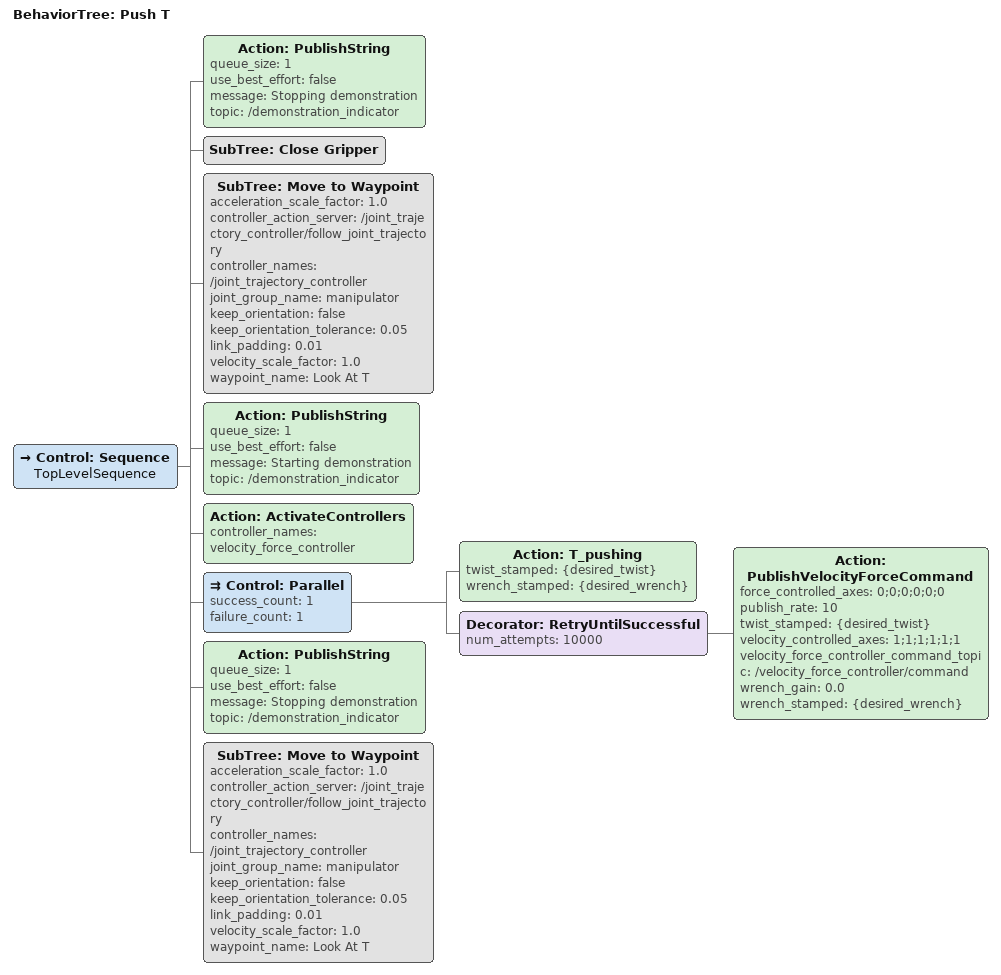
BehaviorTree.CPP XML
<?xml version="1.0" encoding="UTF-8" ?>
<root BTCPP_format="4" main_tree_to_execute="Push T">
  <BehaviorTree ID="Push T" _description="Push the T.">
    <Control ID="Sequence" name="TopLevelSequence">
      <Action
        ID="PublishString"
        queue_size="1"
        use_best_effort="false"
        message="Stopping demonstration"
        topic="/demonstration_indicator"
      />
      <SubTree ID="Close Gripper" />
      <SubTree
        ID="Move to Waypoint"
        acceleration_scale_factor="1.0"
        controller_action_server="/joint_trajectory_controller/follow_joint_trajectory"
        controller_names="/joint_trajectory_controller"
        joint_group_name="manipulator"
        keep_orientation="false"
        keep_orientation_tolerance="0.05"
        link_padding="0.01"
        velocity_scale_factor="1.0"
        waypoint_name="Look At T"
      />
      <Action
        ID="PublishString"
        queue_size="1"
        use_best_effort="false"
        message="Starting demonstration"
        topic="/demonstration_indicator"
      />
      <Action
        ID="ActivateControllers"
        controller_names="velocity_force_controller"
      />
      <Control ID="Parallel" success_count="1" failure_count="1">
        <Action
          ID="T_pushing"
          twist_stamped="{desired_twist}"
          wrench_stamped="{desired_wrench}"
        />
        <Decorator ID="RetryUntilSuccessful" num_attempts="10000">
          <Action
            ID="PublishVelocityForceCommand"
            force_controlled_axes="0;0;0;0;0;0"
            publish_rate="10"
            twist_stamped="{desired_twist}"
            velocity_controlled_axes="1;1;1;1;1;1"
            velocity_force_controller_command_topic="/velocity_force_controller/command"
            wrench_gain="0.0"
            wrench_stamped="{desired_wrench}"
          />
        </Decorator>
      </Control>
      <Action
        ID="PublishString"
        queue_size="1"
        use_best_effort="false"
        message="Stopping demonstration"
        topic="/demonstration_indicator"
      />
      <SubTree
        ID="Move to Waypoint"
        acceleration_scale_factor="1.0"
        controller_action_server="/joint_trajectory_controller/follow_joint_trajectory"
        controller_names="/joint_trajectory_controller"
        joint_group_name="manipulator"
        keep_orientation="false"
        keep_orientation_tolerance="0.05"
        link_padding="0.01"
        velocity_scale_factor="1.0"
        waypoint_name="Look At T"
      />
    </Control>
  </BehaviorTree>
</root>
